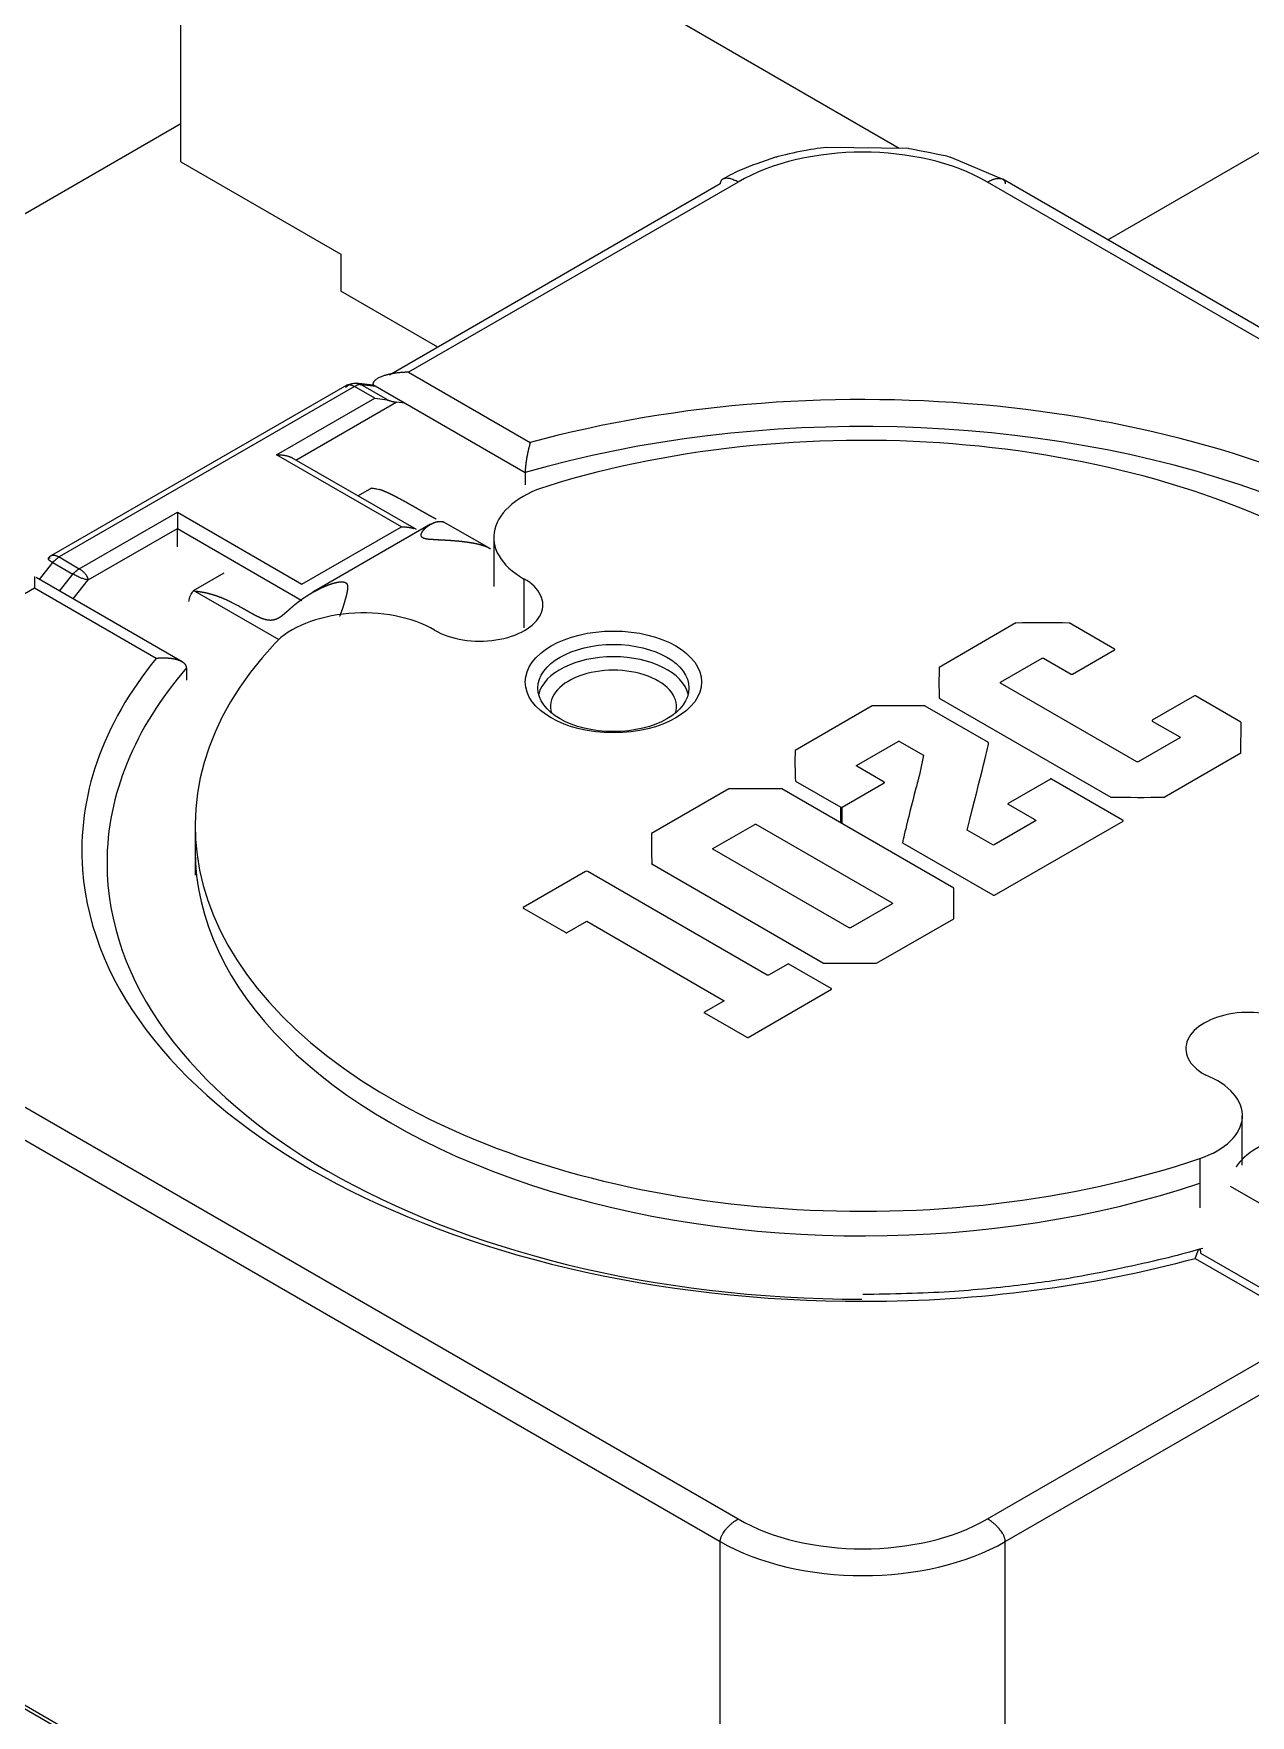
# Model space of a CAD drawing. Extents: x 0 to 11, y 0 to 8.5.
# Drawn here: x 7.562 to 7.6678, y 6.3833 to 6.5296 of the extents above; entities that cross this region are included whole.
import ezdxf

# ---------------------------------------------------------------- set-up
doc = ezdxf.new("R2010")
doc.units = 0
doc.header["$LTSCALE"] = 0.5
doc.header["$MEASUREMENT"] = 0
doc.layers.add('TANGENT_LINES', color=7, linetype='CONTINUOUS')
doc.layers.add('VISIBLE', color=7, linetype='CONTINUOUS')

msp = doc.modelspace()

# ---------------------------------------------------------------- linework, layer by layer
at = {"layer": 'TANGENT_LINES'}
for p, q in [((7.62324, 6.51665), (7.59457, 6.5001)), ((7.73482, 6.46476), (7.64494, 6.51665)), ((7.59457, 6.5001), (7.60516, 6.49399)), ((7.58987, 6.49886), (7.56417, 6.48403)), ((7.5831, 6.49293), (7.59163, 6.49785)), ((7.59174, 6.49887), (7.59042, 6.49902)), ((7.59147, 6.49903), (7.60472, 6.49138)), ((7.58478, 6.49246), (7.5935, 6.4975)), ((7.59395, 6.48666), (7.5831, 6.49293)), ((7.56592, 6.48301), (7.57446, 6.48794)), ((7.57446, 6.48794), (7.5853, 6.48167)), ((7.5667, 6.48203), (7.57446, 6.48651)), ((7.57446, 6.48651), (7.5853, 6.48024)), ((7.5853, 6.48167), (7.59395, 6.48666)), ((7.56246, 6.48208), (7.56362, 6.48355)), ((7.56421, 6.48106), (7.56538, 6.48254)), ((7.5654, 6.48038), (7.5667, 6.48203)), ((7.56203, 6.48131), (7.53336, 6.46476)), ((7.57262, 6.4752), (7.56203, 6.48131)), ((7.53336, 6.45223), (7.62324, 6.40034)), ((7.53181, 6.45027), (7.62169, 6.39837)), ((7.66342, 6.4317), (7.66342, 6.42955)), ((7.66342, 6.42955), (7.66342, 6.42741)), ((7.66302, 6.423), (7.67361, 6.41689)), ((7.64494, 6.40034), (7.67361, 6.41689)), ((7.64649, 6.39837), (7.67671, 6.41582)), ((7.62169, 6.34919), (7.53181, 6.40108)), ((7.62169, 6.34919), (7.62169, 6.39837)), ((7.64649, 6.34919), (7.64649, 6.39837))]:
    msp.add_line(p, q, dxfattribs=at)
for centre, major_axis, start_param, end_param in [((7.63409, 6.51039), (-0.01534, 0), 3.926991, 5.497787), ((7.63409, 6.4585), (-0.06794, 0), 2.70174, 5.152242), ((7.63409, 6.45742), (-0.06575, 0), 3.141593, 5.175574), ((7.63409, 6.4585), (-0.06794, 0), 5.843332, 6.32608), ((7.63409, 6.45742), (-0.06575, 0), 5.82, 6.283014), ((7.63409, 6.4585), (-0.05808, 0), 0, 2.100132), ((7.63409, 6.4585), (-0.06794, 0), 1.573746, 2.010649), ((7.63409, 6.4066), (-0.01534, 0), 0.785398, 2.356194), ((7.63409, 6.40553), (-0.01753, 0), 0.785398, 2.356194)]:
    msp.add_ellipse(centre, major_axis=major_axis, ratio=0.57735, start_param=start_param, end_param=end_param, dxfattribs=at)
for points, weights in [([(7.62324, 6.51665), (7.62169, 6.51755), (7.62169, 6.51648)], [1, 0.707106781187, 1]), ([(7.5635, 6.48415), (7.56372, 6.48428), (7.56417, 6.48403)], [0.868029962695, 0.80750944528, 1]), ([(7.5667, 6.48203), (7.5667, 6.48256), (7.56592, 6.48301)], [1, 0.707106781187, 1]), ([(7.62169, 6.39837), (7.62169, 6.39944), (7.62324, 6.40034)], [1, 0.707106781187, 1]), ([(7.64649, 6.39837), (7.64649, 6.39944), (7.64494, 6.40034)], [1, 0.707106781187, 1])]:
    msp.add_rational_spline(points, weights, degree=2, dxfattribs=at)
msp.add_rational_spline([(7.64494, 6.51665), (7.64556, 6.51701), (7.64601, 6.51697), (7.64649, 6.51693), (7.64649, 6.51648)], [1, 0.857265700798, 0.853647494835, 0.849841080389, 1], degree=2, knots=[0, 0, 0, 0.765489, 0.765489, 1.570796, 1.570796, 1.570796], dxfattribs=at)
for points, knots in [([(7.59042, 6.49903), (7.59033, 6.49903), (7.59015, 6.49901), (7.58997, 6.49891), (7.58987, 6.49886)], [0, 0, 0, 0, 0.483169, 1, 1, 1, 1]), ([(7.56362, 6.48356), (7.56371, 6.48365), (7.56388, 6.48384), (7.56407, 6.48396), (7.56417, 6.48402)], [0, 0, 0, 0, 0.510808, 1, 1, 1, 1]), ([(7.56537, 6.48254), (7.56546, 6.48264), (7.56563, 6.48282), (7.56583, 6.48295), (7.56592, 6.48301)], [0, 0, 0, 0, 0.510808, 1, 1, 1, 1]), ([(7.5667, 6.48203), (7.56665, 6.48204), (7.56654, 6.48206), (7.56638, 6.4821), (7.56607, 6.4822), (7.56571, 6.48236), (7.56548, 6.48248), (7.56538, 6.48254)], [0, 0, 0, 0, 0.149681, 0.306617, 0.521842, 0.76634, 1, 1, 1, 1])]:
    msp.add_open_spline(points, degree=3, knots=knots, dxfattribs=at)
at = {"layer": 'VISIBLE'}
for p, q in [((7.57475, 6.51842), (7.57475, 6.55571)), ((7.57475, 6.55571), (7.63727, 6.51961)), ((7.6554, 6.51163), (7.70837, 6.54221)), ((7.47824, 6.46602), (7.57475, 6.52174)), ((7.63809, 6.51956), (7.63094, 6.51966)), ((7.57475, 6.51842), (7.58867, 6.51038)), ((7.64636, 6.51684), (7.64185, 6.51876)), ((7.73615, 6.46501), (7.64627, 6.5169)), ((7.62169, 6.51648), (7.59292, 6.49986)), ((7.58867, 6.51038), (7.58867, 6.50717)), ((7.59712, 6.50229), (7.58867, 6.50717)), ((7.59147, 6.49898), (7.59003, 6.49915)), ((7.58921, 6.49899), (7.56351, 6.48415)), ((7.59163, 6.49785), (7.58987, 6.49886)), ((7.59273, 6.4977), (7.59042, 6.49903)), ((7.59147, 6.49903), (7.59147, 6.49898)), ((7.59163, 6.49785), (7.59273, 6.4977)), ((7.59427, 6.49741), (7.5935, 6.4975)), ((7.59527, 6.48641), (7.58442, 6.49267)), ((7.60472, 6.49138), (7.60472, 6.49031)), ((7.59135, 6.49002), (7.59018, 6.48935)), ((7.57446, 6.48794), (7.57446, 6.48651)), ((7.57446, 6.4849), (7.57446, 6.48651)), ((7.59649, 6.48688), (7.58624, 6.48096)), ((7.6014, 6.4849), (7.59758, 6.4871)), ((7.602, 6.48573), (7.602, 6.48145)), ((7.56362, 6.48356), (7.56537, 6.48254)), ((7.56417, 6.48403), (7.56592, 6.48301)), ((7.56203, 6.48233), (7.56203, 6.48131)), ((7.57488, 6.47491), (7.56218, 6.48224)), ((7.5785, 6.48261), (7.57585, 6.48108)), ((7.60459, 6.48214), (7.60459, 6.47786)), ((7.57599, 6.48106), (7.58328, 6.47686)), ((7.64742, 6.47829), (7.64074, 6.47443)), ((7.65599, 6.47601), (7.65205, 6.47829)), ((7.65234, 6.47384), (7.65599, 6.47595)), ((7.65601, 6.47596), (7.65601, 6.47598)), ((7.57527, 6.47438), (7.57527, 6.47331)), ((7.64608, 6.47313), (7.64971, 6.47522)), ((7.64982, 6.47522), (7.65222, 6.47383)), ((7.64072, 6.47301), (7.64072, 6.47299)), ((7.65794, 6.46621), (7.64608, 6.47306)), ((7.65222, 6.47381), (7.65222, 6.47383)), ((7.64073, 6.47174), (7.64073, 6.47176)), ((7.64073, 6.47176), (7.65567, 6.46313)), ((7.66294, 6.47194), (7.65928, 6.46983)), ((7.66699, 6.46966), (7.66305, 6.47194)), ((7.63492, 6.47107), (7.62821, 6.4672)), ((7.63952, 6.47107), (7.63492, 6.47108)), ((7.64504, 6.46788), (7.63952, 6.47106)), ((7.65927, 6.46976), (7.66167, 6.46837)), ((7.66699, 6.46699), (7.667, 6.46966)), ((7.667, 6.46964), (7.667, 6.46966)), ((7.63355, 6.46589), (7.63718, 6.46799)), ((7.63729, 6.46799), (7.63938, 6.46679)), ((7.64504, 6.46785), (7.64504, 6.46787)), ((7.66168, 6.46831), (7.65805, 6.46622)), ((7.66031, 6.46313), (7.66699, 6.46699)), ((7.66699, 6.46697), (7.66699, 6.46699)), ((7.62819, 6.4661), (7.62819, 6.46608)), ((7.63355, 6.46587), (7.63355, 6.46589)), ((7.63596, 6.46444), (7.63356, 6.46583)), ((7.62823, 6.46452), (7.62823, 6.46454)), ((7.62824, 6.46454), (7.63218, 6.46227)), ((7.63229, 6.46227), (7.63595, 6.46438)), ((7.63598, 6.46439), (7.63598, 6.46441)), ((7.65041, 6.46471), (7.64675, 6.46259)), ((7.6567, 6.46114), (7.65052, 6.46471)), ((7.62243, 6.46386), (7.61571, 6.45998)), ((7.642, 6.45523), (7.62706, 6.46386)), ((7.64673, 6.46256), (7.64673, 6.46254)), ((7.64675, 6.46251), (7.64675, 6.46253)), ((7.64675, 6.46253), (7.64901, 6.46122)), ((7.65567, 6.46311), (7.65567, 6.46313)), ((7.6603, 6.46311), (7.6603, 6.46313)), ((7.63218, 6.4609), (7.63218, 6.46227)), ((7.6323, 6.46083), (7.6323, 6.46226)), ((7.64918, 6.4611), (7.64552, 6.45899)), ((7.64555, 6.45461), (7.65673, 6.46106)), ((7.64901, 6.4612), (7.64901, 6.46122)), ((7.64901, 6.46122), (7.64918, 6.4611)), ((7.65675, 6.46107), (7.65675, 6.4611)), ((7.57601, 6.46064), (7.57601, 6.4585)), ((7.62106, 6.45868), (7.62469, 6.46077)), ((7.62479, 6.46078), (7.63665, 6.45393)), ((7.62479, 6.46075), (7.62479, 6.46078)), ((7.64541, 6.45899), (7.64318, 6.46027)), ((7.57601, 6.4585), (7.57601, 6.45635)), ((7.6157, 6.45915), (7.6157, 6.45913)), ((7.62106, 6.45866), (7.62106, 6.45868)), ((7.63292, 6.45177), (7.62106, 6.45861)), ((7.63755, 6.45916), (7.64541, 6.45463)), ((7.63755, 6.45914), (7.63755, 6.45916)), ((7.60998, 6.45668), (7.60455, 6.45354)), ((7.62578, 6.44765), (7.61016, 6.45667)), ((7.61574, 6.45731), (7.61574, 6.45733)), ((7.61574, 6.45733), (7.63068, 6.4487)), ((7.642, 6.45256), (7.64201, 6.45523)), ((7.64201, 6.45521), (7.64201, 6.45523)), ((7.63665, 6.45386), (7.63303, 6.45177)), ((7.60454, 6.45351), (7.60454, 6.45349)), ((7.60459, 6.45346), (7.60825, 6.45135)), ((7.60836, 6.45135), (7.61008, 6.45234)), ((7.61008, 6.45232), (7.61008, 6.45234)), ((7.61008, 6.45234), (7.62204, 6.44543)), ((7.63528, 6.44868), (7.642, 6.45256)), ((7.642, 6.45254), (7.642, 6.45256)), ((7.60835, 6.45132), (7.60835, 6.45134)), ((7.62756, 6.44862), (7.6259, 6.44766)), ((7.63133, 6.4465), (7.62767, 6.44861)), ((7.63068, 6.4487), (7.63528, 6.44868)), ((7.63069, 6.44867), (7.63069, 6.4487)), ((7.63528, 6.44866), (7.63528, 6.44868)), ((7.62413, 6.44224), (7.63136, 6.44642)), ((7.62204, 6.44543), (7.62032, 6.44444)), ((7.6203, 6.44441), (7.6203, 6.44438)), ((7.62032, 6.44435), (7.62032, 6.44437)), ((7.62032, 6.44437), (7.62399, 6.44226)), ((7.66711, 6.43113), (7.66711, 6.43542)), ((7.67613, 6.42346), (7.66608, 6.42927)), ((7.66347, 6.42346), (7.67526, 6.41665)), ((7.53203, 6.40066), (7.62191, 6.34877))]:
    msp.add_line(p, q, dxfattribs=at)
for centre, major_axis, start_param, end_param in [((7.63409, 6.46064), (-0.05808, 0), 2.612257, 5.205533), ((7.61073, 6.48573), (-0.00874, 0), 5.205533, 7.07429), ((7.60078, 6.47987), (-0.00548, 0), 0.769736, 3.942653), ((7.59063, 6.47412), (-0.00874, 0), 3.921284, 5.790042), ((7.64967, 6.40397), (-0.12874, 0), 4.693899, 4.729876), ((7.63409, 6.46064), (-0.05808, 0), 5.790042, 8.383317), ((7.65593, 6.47598), (-0.0000865, 0), 2.438281, 3.851007), ((7.6124, 6.47156), (-0.00657, 0), 3.283205, 6.141573), ((7.6124, 6.47102), (-0.00548, 0), 2.961689, 6.463089), ((7.79754, 6.47301), (-0.15682, 0), 6.26748, 6.297021), ((7.65227, 6.47387), (-0.0000808, 0), 0.94049, 2.497697), ((7.66299, 6.4719), (-0.0000865, 0), 4.009077, 5.379597), ((7.65935, 6.46979), (-0.0000961, 0), 5.481265, 6.8789), ((7.72142, 6.4661), (-0.09323, 0), 6.262749, 6.312165), ((7.63589, 6.46441), (-0.0000865, 0), 2.438281, 3.808801), ((7.65046, 6.46469), (-0.0000678, 0), 3.672607, 5.671384), ((7.62468, 6.38954), (-0.12874, 0), 4.693899, 4.729876), ((7.64681, 6.46256), (-0.0000865, 0), 5.579873, 6.9926), ((7.65814, 6.55366), (-0.15682, 0), 1.555091, 1.584632), ((7.63224, 6.46229), (-0.0000678, 0), 0.531014, 2.529791), ((7.65667, 6.4611), (-0.0000798, 0), 2.33894, 4.422125), ((7.75675, 6.45915), (-0.14104, 0), 6.272992, 6.305629), ((7.63409, 6.4585), (-0.06794, 0), 0.042894, 1.573746), ((7.63409, 6.45742), (-0.06575, 0), 6.283014, 7.852676), ((7.61007, 6.45662), (-0.000126, 0), 3.935328, 5.457326), ((7.64549, 6.45464), (-0.0000798, 0), 0.290264, 2.390971), ((7.60465, 6.45351), (-0.000112, 0), 5.900451, 7.317795), ((7.6083, 6.45138), (-0.0000865, 0), 0.867484, 2.280211), ((7.62761, 6.44858), (-0.0000865, 0), 4.009077, 5.379597), ((7.63128, 6.44645), (-0.000102, 0), 2.598576, 4.134502), ((7.62039, 6.44441), (-0.0000865, 0), 5.579873, 6.950393), ((7.66768, 6.44125), (-0.00548, 0), 3.908886, 7.086688), ((7.62409, 6.4423), (-0.000123, 0), 0.66196, 1.935607), ((7.65965, 6.43542), (-0.00747, 0), 2.100132, 4.110796)]:
    msp.add_ellipse(centre, major_axis=major_axis, ratio=0.57735, start_param=start_param, end_param=end_param, dxfattribs=at)
for centre, major_axis in [((7.6124, 6.47316), (-0.00767, 0)), ((7.6124, 6.47263), (-0.00657, 0))]:
    msp.add_ellipse(centre, major_axis=major_axis, ratio=0.57735, dxfattribs=at)
at = {"layer": 'VISIBLE', "extrusion": (0, 0, -1)}
for centre, major_axis, start_param, end_param in [((7.64977, 6.4752), (0.0000678, 0), 3.672607, 5.671384), ((7.64612, 6.4731), (0.0000678, 0), 2.101811, 4.100588), ((7.66161, 6.46834), (0.0000865, 0), 5.579873, 6.950393), ((7.63724, 6.46797), (0.0000678, 0), 3.672607, 5.671384), ((7.63362, 6.46586), (0.0000865, 0), 2.438281, 3.808801), ((7.5556, 6.47188), (0.08424, 0), 0.104843, 0.152025), ((7.65799, 6.46625), (0.0000865, 0), 0.867484, 2.238004), ((7.62474, 6.46077), (0.0000486, 0), 3.30139, 5.962111), ((7.62112, 6.45865), (0.0000865, 0), 2.438281, 3.808801), ((7.64547, 6.45902), (0.0000865, 0), 0.867484, 2.280211), ((7.63662, 6.45389), (0.0000678, 0), 5.243403, 7.24218), ((7.63297, 6.45181), (0.0000865, 0), 0.867484, 2.238004), ((7.62583, 6.4477), (0.0000961, 0), 0.768876, 2.166511)]:
    msp.add_ellipse(centre, major_axis=major_axis, ratio=0.57735, start_param=start_param, end_param=end_param, dxfattribs=at)
at = {"layer": 'VISIBLE'}
for points, degree, knots in [([(7.63094, 6.51966), (7.63023, 6.51958), (7.62884, 6.51941), (7.62661, 6.51884), (7.62651, 6.51881), (7.6265, 6.5188)], 3, [0, 0, 0, 0, 0.467147, 0.912391, 1, 1, 1, 1]), ([(7.64185, 6.51876), (7.64173, 6.5188), (7.64135, 6.51893), (7.63816, 6.51955), (7.63809, 6.51956), (7.63809, 6.51956)], 3, [0, 0, 0, 0, 0.277972, 0.920321, 1, 1, 1, 1]), ([(7.6265, 6.5188), (7.6254, 6.51843), (7.62348, 6.51779), (7.62231, 6.51712), (7.62181, 6.51684)], 3, [0, 0, 0, 0, 0.568409, 1, 1, 1, 1]), ([(7.5891, 6.49878), (7.58915, 6.49883), (7.58925, 6.49894), (7.58941, 6.49904), (7.58971, 6.49916), (7.5901, 6.49917), (7.59031, 6.49907), (7.59042, 6.49902)], 3, [0, 0, 0, 0, 0.172971, 0.337824, 0.548643, 0.778143, 1, 1, 1, 1]), ([(7.60516, 6.49399), (7.60515, 6.49396), (7.60514, 6.49393), (7.60513, 6.4939), (7.60513, 6.49386), (7.60512, 6.49383), (7.60511, 6.4938), (7.60501, 6.49343), (7.60492, 6.49305), (7.60484, 6.49265), (7.60478, 6.49225), (7.60474, 6.4919), (7.60472, 6.4916), (7.60472, 6.49138)], 7, [0, 0, 0, 0, 0, 0, 0, 0, 0.08848, 0.08848, 0.08848, 0.08848, 0.08848, 0.08848, 1, 1, 1, 1, 1, 1, 1, 1]), ([(7.59135, 6.49002), (7.59135, 6.49003), (7.59136, 6.49004), (7.5917, 6.48997), (7.5918, 6.48996), (7.59196, 6.48992), (7.59205, 6.4899)], 3, [0, 0, 0, 0, 0.07171, 0.441508, 0.678134, 1, 1, 1, 1]), ([(7.59697, 6.48732), (7.59696, 6.48732), (7.59696, 6.48732), (7.59696, 6.48733), (7.59695, 6.48733), (7.59695, 6.48733), (7.59694, 6.48733), (7.59694, 6.48734), (7.59691, 6.48735), (7.59688, 6.48736), (7.59686, 6.48738), (7.59683, 6.48739), (7.5968, 6.48741), (7.59677, 6.48742), (7.59674, 6.48744), (7.59661, 6.48751), (7.5965, 6.48757), (7.59639, 6.48763), (7.59627, 6.4877), (7.59616, 6.48776), (7.59604, 6.48783), (7.59592, 6.4879), (7.59581, 6.48796), (7.5958, 6.48797), (7.5958, 6.48797), (7.59579, 6.48797), (7.59578, 6.48798), (7.59578, 6.48798), (7.59577, 6.48798), (7.59577, 6.48798), (7.59557, 6.4881), (7.59537, 6.48821), (7.59517, 6.48833), (7.59497, 6.48844), (7.59478, 6.48855), (7.59458, 6.48866), (7.59439, 6.48877), (7.59389, 6.48905), (7.59358, 6.48921), (7.59328, 6.48937), (7.593, 6.48951), (7.59274, 6.48963), (7.59249, 6.48974), (7.59226, 6.48982), (7.59205, 6.4899)], 8, [0.8245822, 0.8245822, 0.8245822, 0.8245822, 0.8245822, 0.8245822, 0.8245822, 0.8245822, 0.8245822, 0.8259265, 0.8259265, 0.8259265, 0.8259265, 0.8259265, 0.8259265, 0.8259265, 0.834169, 0.834169, 0.834169, 0.834169, 0.834169, 0.834169, 0.834169, 0.8641428, 0.8641428, 0.8641428, 0.8641428, 0.8641428, 0.8641428, 0.8641428, 0.8641428, 0.8655723, 0.8655723, 0.8655723, 0.8655723, 0.8655723, 0.8655723, 0.8655723, 0.9158761, 0.9158761, 0.9158761, 0.9158761, 0.9158761, 0.9158761, 0.9158761, 0.9999956, 0.9999956, 0.9999956, 0.9999956, 0.9999956, 0.9999956, 0.9999956, 0.9999956, 0.9999956]), ([(7.6017, 6.48472), (7.60164, 6.48476), (7.60158, 6.4848), (7.60152, 6.48483), (7.60145, 6.48487), (7.60137, 6.4849), (7.6013, 6.48493), (7.60121, 6.48496), (7.60099, 6.48504), (7.60084, 6.48508), (7.60067, 6.48513), (7.6005, 6.48517), (7.60031, 6.4852), (7.60012, 6.48524), (7.59991, 6.48527), (7.5997, 6.4853), (7.59952, 6.48533), (7.59933, 6.48535), (7.59913, 6.48538), (7.59893, 6.4854), (7.59872, 6.48541), (7.5985, 6.48543), (7.59828, 6.48545), (7.59798, 6.48547), (7.5979, 6.48547), (7.59782, 6.48548), (7.59774, 6.48548), (7.59766, 6.48549), (7.59758, 6.48549), (7.59749, 6.48549), (7.59733, 6.4855), (7.59725, 6.48551), (7.59716, 6.48551), (7.59708, 6.48551), (7.59699, 6.48552), (7.5969, 6.48552), (7.59682, 6.48553), (7.59668, 6.48554), (7.59663, 6.48554), (7.59657, 6.48554), (7.59652, 6.48555), (7.59647, 6.48555), (7.59641, 6.48556), (7.59636, 6.48556), (7.59625, 6.48557), (7.5962, 6.48558), (7.59615, 6.48559), (7.5961, 6.4856), (7.59605, 6.48561), (7.59599, 6.48562), (7.59593, 6.48564), (7.59581, 6.48569), (7.59576, 6.48573), (7.59573, 6.48576), (7.59571, 6.48579), (7.59569, 6.48582), (7.59569, 6.48585), (7.59568, 6.48587), (7.59567, 6.48591), (7.59567, 6.48592), (7.59567, 6.48594), (7.59567, 6.48595), (7.59567, 6.48596), (7.59568, 6.48598), (7.59568, 6.48599), (7.59568, 6.486), (7.59568, 6.48602), (7.59569, 6.48604), (7.59569, 6.48606), (7.5957, 6.48607), (7.5957, 6.48609), (7.59571, 6.48611), (7.59572, 6.48612), (7.59574, 6.48617), (7.59575, 6.48619), (7.59577, 6.48622), (7.59578, 6.48624), (7.5958, 6.48626), (7.59581, 6.48629), (7.59583, 6.48631), (7.59589, 6.48639), (7.59593, 6.48644), (7.59598, 6.48649), (7.59603, 6.48654), (7.59608, 6.48658), (7.59613, 6.48663), (7.59618, 6.48667), (7.59627, 6.48673), (7.5963, 6.48676), (7.59634, 6.48678), (7.59637, 6.4868), (7.59641, 6.48683), (7.59644, 6.48685), (7.59647, 6.48687), (7.59651, 6.48689), (7.59653, 6.4869), (7.59655, 6.48691), (7.59657, 6.48692), (7.59659, 6.48693), (7.59661, 6.48694), (7.59663, 6.48695), (7.59665, 6.48696), (7.59677, 6.48701), (7.59686, 6.48705), (7.59695, 6.48708), (7.59703, 6.4871), (7.59712, 6.48711), (7.5972, 6.48712), (7.59728, 6.48713), (7.59741, 6.48712), (7.59746, 6.48712), (7.59751, 6.48711), (7.59755, 6.4871), (7.59759, 6.48709), (7.59763, 6.48708), (7.59765, 6.48707), (7.59766, 6.48706), (7.59766, 6.48706), (7.59766, 6.48706), (7.59767, 6.48705), (7.59767, 6.48705), (7.59767, 6.48705), (7.59767, 6.48705), (7.59767, 6.48705)], 8, [0.1010751, 0.1010751, 0.1010751, 0.1010751, 0.1010751, 0.1010751, 0.1010751, 0.1010751, 0.1010751, 0.1578257, 0.1578257, 0.1578257, 0.1578257, 0.1578257, 0.1578257, 0.1578257, 0.25, 0.25, 0.25, 0.25, 0.25, 0.25, 0.25, 0.25, 0.3290757, 0.3290757, 0.3290757, 0.3290757, 0.3290757, 0.3290757, 0.3290757, 0.3567383, 0.3567383, 0.3567383, 0.3567383, 0.3567383, 0.3567383, 0.3567383, 0.3841831, 0.3841831, 0.3841831, 0.3841831, 0.3841831, 0.3841831, 0.3841831, 0.3999207, 0.3999207, 0.3999207, 0.3999207, 0.3999207, 0.3999207, 0.3999207, 0.4138853, 0.4138853, 0.4138853, 0.4138853, 0.4138853, 0.4138853, 0.4138853, 0.4288685, 0.4288685, 0.4288685, 0.4288685, 0.4288685, 0.4288685, 0.4288685, 0.4375, 0.4375, 0.4375, 0.4375, 0.4375, 0.4375, 0.4375, 0.4375, 0.4504523, 0.4504523, 0.4504523, 0.4504523, 0.4504523, 0.4504523, 0.4504523, 0.4713194, 0.4713194, 0.4713194, 0.4713194, 0.4713194, 0.4713194, 0.4713194, 0.5242126, 0.5242126, 0.5242126, 0.5242126, 0.5242126, 0.5242126, 0.5242126, 0.5589902, 0.5589902, 0.5589902, 0.5589902, 0.5589902, 0.5589902, 0.5589902, 0.5589902, 0.5801978, 0.5801978, 0.5801978, 0.5801978, 0.5801978, 0.5801978, 0.5801978, 0.6755135, 0.6755135, 0.6755135, 0.6755135, 0.6755135, 0.6755135, 0.6755135, 0.7451785, 0.7451785, 0.7451785, 0.7451785, 0.7451785, 0.7451785, 0.7451785, 0.7538805, 0.7538805, 0.7538805, 0.7538805, 0.7538805, 0.7538805, 0.7538805, 0.7538805, 0.7538805]), ([(7.5634, 6.48394), (7.56336, 6.48394), (7.56329, 6.48394), (7.56322, 6.48393), (7.56322, 6.48383), (7.56338, 6.4837), (7.56353, 6.48361), (7.56362, 6.48355)], 3, [0, 0, 0, 0, 0.179615, 0.310378, 0.457579, 0.697435, 1, 1, 1, 1]), ([(7.5635, 6.48415), (7.56345, 6.48411), (7.56334, 6.48404), (7.56327, 6.48396), (7.56323, 6.48392)], 3, [0, 0, 0, 0, 0.516183, 1, 1, 1, 1]), ([(7.57599, 6.48106), (7.57621, 6.48105), (7.57644, 6.48102), (7.57668, 6.48098), (7.57694, 6.48093), (7.57721, 6.48087), (7.5775, 6.48078), (7.5778, 6.48068), (7.57827, 6.48051), (7.57844, 6.48044), (7.57861, 6.48036), (7.57879, 6.48029), (7.57896, 6.4802), (7.57913, 6.48012), (7.57931, 6.48003), (7.57965, 6.47985), (7.57981, 6.47977), (7.57997, 6.47967), (7.58014, 6.47958), (7.5803, 6.47949), (7.58046, 6.4794), (7.58063, 6.4793), (7.58087, 6.47917), (7.58095, 6.47912), (7.58103, 6.47908), (7.5811, 6.47904), (7.58118, 6.479), (7.58125, 6.47896), (7.58132, 6.47892), (7.58146, 6.47885), (7.58153, 6.47882), (7.5816, 6.47879), (7.58167, 6.47876), (7.58173, 6.47873), (7.58179, 6.47871), (7.58186, 6.47868), (7.58204, 6.47862), (7.58217, 6.47859), (7.58229, 6.47856), (7.5824, 6.47855), (7.5825, 6.47854), (7.5826, 6.47854), (7.58269, 6.47855), (7.58286, 6.47858), (7.58295, 6.4786), (7.58302, 6.47862), (7.5831, 6.47865), (7.58317, 6.47868), (7.58324, 6.47872), (7.5833, 6.47875), (7.58336, 6.47879), (7.58338, 6.4788), (7.58339, 6.47881), (7.5834, 6.47881), (7.58341, 6.47882), (7.58342, 6.47883), (7.58343, 6.47883), (7.58344, 6.47884), (7.58354, 6.47891), (7.58363, 6.47898), (7.58372, 6.47905), (7.5838, 6.47912), (7.58389, 6.47919), (7.58397, 6.47927), (7.58406, 6.47934), (7.58419, 6.47946), (7.58424, 6.47951), (7.58429, 6.47955), (7.58434, 6.47959), (7.58439, 6.47964), (7.58444, 6.47968), (7.58449, 6.47972), (7.58455, 6.47978), (7.58456, 6.47978), (7.58457, 6.47979), (7.58458, 6.4798), (7.58459, 6.4798), (7.58459, 6.47981), (7.5846, 6.47982), (7.58461, 6.47983), (7.58475, 6.47994), (7.58489, 6.48005), (7.58503, 6.48016), (7.58517, 6.48027), (7.58532, 6.48038), (7.58548, 6.48048), (7.58563, 6.48059), (7.58585, 6.48072), (7.5859, 6.48075), (7.58595, 6.48079), (7.586, 6.48082), (7.58606, 6.48085), (7.58611, 6.48088), (7.58617, 6.48091), (7.58622, 6.48095), (7.58629, 6.48099), (7.58637, 6.48103), (7.58645, 6.48107), (7.58652, 6.48111), (7.5866, 6.48115), (7.58668, 6.48119), (7.58676, 6.48123), (7.5869, 6.48131), (7.58697, 6.48134), (7.58704, 6.48137), (7.58711, 6.4814), (7.58718, 6.48143), (7.58725, 6.48146), (7.58732, 6.48149), (7.58746, 6.48155), (7.58753, 6.48158), (7.5876, 6.48161), (7.58767, 6.48163), (7.58774, 6.48166), (7.58782, 6.48168), (7.58789, 6.48171), (7.58801, 6.48174), (7.58805, 6.48175), (7.5881, 6.48177), (7.58814, 6.48178), (7.58819, 6.48179), (7.58823, 6.4818), (7.58828, 6.48181), (7.58837, 6.48183), (7.58842, 6.48184), (7.58848, 6.48185), (7.58853, 6.48186), (7.58859, 6.48186), (7.58864, 6.48187), (7.5887, 6.48187), (7.58881, 6.48187), (7.58885, 6.48187), (7.58889, 6.48187), (7.58893, 6.48186), (7.58897, 6.48185), (7.58901, 6.48184), (7.58904, 6.48183), (7.5891, 6.4818), (7.58913, 6.48178), (7.58915, 6.48176), (7.58917, 6.48174), (7.58919, 6.48172), (7.5892, 6.4817), (7.58921, 6.48168), (7.58923, 6.48164), (7.58924, 6.48161), (7.58925, 6.48159), (7.58925, 6.48156), (7.58926, 6.48154), (7.58926, 6.48151), (7.58926, 6.48148), (7.58927, 6.48142), (7.58927, 6.4814), (7.58927, 6.48137), (7.58927, 6.48134), (7.58926, 6.48131), (7.58926, 6.48128), (7.58926, 6.48126), (7.58925, 6.48115), (7.58924, 6.48107), (7.58922, 6.48099), (7.58921, 6.48091), (7.58919, 6.48083), (7.58917, 6.48075), (7.58915, 6.48067), (7.58912, 6.48055), (7.58911, 6.48051), (7.5891, 6.48047), (7.58909, 6.48043), (7.58908, 6.48039), (7.58906, 6.48035), (7.58905, 6.48031), (7.58899, 6.48009), (7.58894, 6.47992), (7.58889, 6.47974), (7.58883, 6.47957), (7.58877, 6.4794), (7.58871, 6.47923), (7.58864, 6.47906), (7.58858, 6.47889)], 8, [0.0000032, 0.0000032, 0.0000032, 0.0000032, 0.0000032, 0.0000032, 0.0000032, 0.0000032, 0.0000032, 0.0502749, 0.0502749, 0.0502749, 0.0502749, 0.0502749, 0.0502749, 0.0502749, 0.0776904, 0.0776904, 0.0776904, 0.0776904, 0.0776904, 0.0776904, 0.0776904, 0.1036663, 0.1036663, 0.1036663, 0.1036663, 0.1036663, 0.1036663, 0.1036663, 0.1165533, 0.1165533, 0.1165533, 0.1165533, 0.1165533, 0.1165533, 0.1165533, 0.1294352, 0.1294352, 0.1294352, 0.1294352, 0.1294352, 0.1294352, 0.1294352, 0.1569924, 0.1569924, 0.1569924, 0.1569924, 0.1569924, 0.1569924, 0.1569924, 0.1853687, 0.1853687, 0.1853687, 0.1853687, 0.1853687, 0.1853687, 0.1853687, 0.1853687, 0.1903405, 0.1903405, 0.1903405, 0.1903405, 0.1903405, 0.1903405, 0.1903405, 0.2331214, 0.2331214, 0.2331214, 0.2331214, 0.2331214, 0.2331214, 0.2331214, 0.2577045, 0.2577045, 0.2577045, 0.2577045, 0.2577045, 0.2577045, 0.2577045, 0.261792, 0.261792, 0.261792, 0.261792, 0.261792, 0.261792, 0.261792, 0.261792, 0.3248741, 0.3248741, 0.3248741, 0.3248741, 0.3248741, 0.3248741, 0.3248741, 0.3453915, 0.3453915, 0.3453915, 0.3453915, 0.3453915, 0.3453915, 0.3453915, 0.3453915, 0.3732618, 0.3732618, 0.3732618, 0.3732618, 0.3732618, 0.3732618, 0.3732618, 0.3967412, 0.3967412, 0.3967412, 0.3967412, 0.3967412, 0.3967412, 0.3967412, 0.4198, 0.4198, 0.4198, 0.4198, 0.4198, 0.4198, 0.4198, 0.4327235, 0.4327235, 0.4327235, 0.4327235, 0.4327235, 0.4327235, 0.4327235, 0.4470286, 0.4470286, 0.4470286, 0.4470286, 0.4470286, 0.4470286, 0.4470286, 0.4581262, 0.4581262, 0.4581262, 0.4581262, 0.4581262, 0.4581262, 0.4581262, 0.4702576, 0.4702576, 0.4702576, 0.4702576, 0.4702576, 0.4702576, 0.4702576, 0.4839899, 0.4839899, 0.4839899, 0.4839899, 0.4839899, 0.4839899, 0.4839899, 0.4991388, 0.4991388, 0.4991388, 0.4991388, 0.4991388, 0.4991388, 0.4991388, 0.5442076, 0.5442076, 0.5442076, 0.5442076, 0.5442076, 0.5442076, 0.5442076, 0.5676104, 0.5676104, 0.5676104, 0.5676104, 0.5676104, 0.5676104, 0.5676104, 0.6659818, 0.6659818, 0.6659818, 0.6659818, 0.6659818, 0.6659818, 0.6659818, 0.6659818, 0.6659818]), ([(7.57547, 6.48015), (7.5755, 6.48033), (7.57556, 6.48067), (7.57581, 6.48101), (7.57585, 6.48107), (7.57585, 6.48108), (7.57586, 6.48108), (7.57586, 6.48108), (7.57591, 6.48108), (7.57596, 6.48107), (7.57599, 6.48106)], 3, [0, 0, 0, 0, 0.322286, 0.599088, 0.700058, 0.725563, 0.747621, 0.77675, 0.869493, 1, 1, 1, 1]), ([(7.57527, 6.47438), (7.57527, 6.4746), (7.57514, 6.47481), (7.57488, 6.47499), (7.5745, 6.47513), (7.57404, 6.47522), (7.57352, 6.47525), (7.57293, 6.47522), (7.57288, 6.47522), (7.57283, 6.47522), (7.57278, 6.47521), (7.57272, 6.47521), (7.57267, 6.4752), (7.57262, 6.4752)], 7, [0, 0, 0, 0, 0, 0, 0, 0, 0.91152, 0.91152, 0.91152, 0.91152, 0.91152, 0.91152, 1, 1, 1, 1, 1, 1, 1, 1]), ([(7.63887, 6.46451), (7.63882, 6.46431), (7.63877, 6.46411), (7.63872, 6.46393), (7.63791, 6.46081), (7.63753, 6.45921), (7.63755, 6.45916)], 3, [0, 0, 0, 0, 0.057325, 0.057325, 0.057325, 1, 1, 1, 1]), ([(7.66659, 6.43097), (7.66664, 6.43105), (7.6667, 6.43113), (7.66675, 6.4312), (7.66681, 6.43128), (7.66686, 6.43135), (7.66693, 6.43143), (7.66699, 6.4315), (7.66719, 6.43172), (7.66733, 6.43187), (7.66749, 6.43201), (7.66765, 6.43214), (7.66783, 6.43227), (7.66801, 6.4324), (7.66821, 6.43252), (7.66841, 6.43263), (7.6686, 6.43274), (7.6688, 6.43285), (7.669, 6.43295), (7.66921, 6.43304), (7.66943, 6.43313), (7.66966, 6.43322), (7.66989, 6.4333), (7.6702, 6.4334), (7.67028, 6.43342), (7.67036, 6.43345), (7.67044, 6.43347), (7.67052, 6.43349), (7.67061, 6.43351), (7.67069, 6.43353), (7.67085, 6.43358), (7.67094, 6.4336), (7.67102, 6.43361), (7.67111, 6.43363), (7.67119, 6.43365), (7.67128, 6.43367), (7.67137, 6.43368), (7.67151, 6.4337), (7.67156, 6.43371), (7.67161, 6.43372), (7.67166, 6.43372), (7.67172, 6.43373), (7.67177, 6.43373), (7.67183, 6.43373), (7.67193, 6.43374), (7.67198, 6.43374), (7.67203, 6.43374), (7.67208, 6.43374), (7.67214, 6.43373), (7.67219, 6.43372), (7.67225, 6.43371), (7.67237, 6.43366), (7.67242, 6.43363), (7.67245, 6.43359), (7.67247, 6.43356), (7.67249, 6.43352), (7.6725, 6.43349), (7.6725, 6.43345), (7.67251, 6.43337), (7.67251, 6.43333), (7.67251, 6.43329), (7.6725, 6.43324), (7.67249, 6.4332), (7.67248, 6.43316), (7.67247, 6.43312), (7.67244, 6.43304), (7.67243, 6.433), (7.67242, 6.43296), (7.6724, 6.43292), (7.67239, 6.43288), (7.67237, 6.43284), (7.67235, 6.4328), (7.67229, 6.43266), (7.67225, 6.43256), (7.6722, 6.43247), (7.67215, 6.43237), (7.6721, 6.43227), (7.67205, 6.43217), (7.672, 6.43207), (7.67189, 6.43187), (7.67184, 6.43177), (7.67178, 6.43166), (7.67173, 6.43156), (7.67167, 6.43145), (7.67162, 6.43135), (7.67156, 6.43124), (7.67142, 6.43095), (7.67133, 6.43077), (7.67124, 6.43059), (7.67115, 6.43041), (7.67106, 6.43023), (7.67098, 6.43004), (7.6709, 6.42986), (7.67078, 6.42954), (7.67072, 6.42941), (7.67067, 6.42928), (7.67063, 6.42914), (7.67059, 6.429), (7.67056, 6.42887), (7.67053, 6.42873), (7.67051, 6.42849), (7.67051, 6.4284), (7.67051, 6.42831), (7.67052, 6.42822), (7.67054, 6.42812), (7.67056, 6.42802), (7.67059, 6.42792), (7.67067, 6.42773), (7.67072, 6.42763), (7.67078, 6.42753), (7.67085, 6.42743), (7.67093, 6.42733), (7.67102, 6.42723), (7.67113, 6.42712), (7.67127, 6.427), (7.6713, 6.42698), (7.67133, 6.42695), (7.67135, 6.42693), (7.67138, 6.42691), (7.67141, 6.42689), (7.67144, 6.42687), (7.67158, 6.42676), (7.67169, 6.42668), (7.67181, 6.42661), (7.67193, 6.42653), (7.67205, 6.42646), (7.67218, 6.42639), (7.6723, 6.42631), (7.67262, 6.42613), (7.67281, 6.42601), (7.67301, 6.4259), (7.67321, 6.42578), (7.6734, 6.42566), (7.6736, 6.42554), (7.67379, 6.42541), (7.6743, 6.42507), (7.67461, 6.42485), (7.6749, 6.42462), (7.67518, 6.42439), (7.67545, 6.42416), (7.67569, 6.42392), (7.67592, 6.42369), (7.67613, 6.42346)], 8, [0.1141882, 0.1141882, 0.1141882, 0.1141882, 0.1141882, 0.1141882, 0.1141882, 0.1141882, 0.1141882, 0.1578257, 0.1578257, 0.1578257, 0.1578257, 0.1578257, 0.1578257, 0.1578257, 0.2459551, 0.2459551, 0.2459551, 0.2459551, 0.2459551, 0.2459551, 0.2459551, 0.2459551, 0.3290757, 0.3290757, 0.3290757, 0.3290757, 0.3290757, 0.3290757, 0.3290757, 0.3567383, 0.3567383, 0.3567383, 0.3567383, 0.3567383, 0.3567383, 0.3567383, 0.3841831, 0.3841831, 0.3841831, 0.3841831, 0.3841831, 0.3841831, 0.3841831, 0.3999207, 0.3999207, 0.3999207, 0.3999207, 0.3999207, 0.3999207, 0.3999207, 0.4138853, 0.4138853, 0.4138853, 0.4138853, 0.4138853, 0.4138853, 0.4138853, 0.4288685, 0.4288685, 0.4288685, 0.4288685, 0.4288685, 0.4288685, 0.4288685, 0.4504523, 0.4504523, 0.4504523, 0.4504523, 0.4504523, 0.4504523, 0.4504523, 0.4713194, 0.4713194, 0.4713194, 0.4713194, 0.4713194, 0.4713194, 0.4713194, 0.5242126, 0.5242126, 0.5242126, 0.5242126, 0.5242126, 0.5242126, 0.5242126, 0.5801978, 0.5801978, 0.5801978, 0.5801978, 0.5801978, 0.5801978, 0.5801978, 0.6755135, 0.6755135, 0.6755135, 0.6755135, 0.6755135, 0.6755135, 0.6755135, 0.7451785, 0.7451785, 0.7451785, 0.7451785, 0.7451785, 0.7451785, 0.7451785, 0.7881357, 0.7881357, 0.7881357, 0.7881357, 0.7881357, 0.7881357, 0.7881357, 0.8259265, 0.8259265, 0.8259265, 0.8259265, 0.8259265, 0.8259265, 0.8259265, 0.834169, 0.834169, 0.834169, 0.834169, 0.834169, 0.834169, 0.834169, 0.8655723, 0.8655723, 0.8655723, 0.8655723, 0.8655723, 0.8655723, 0.8655723, 0.9158761, 0.9158761, 0.9158761, 0.9158761, 0.9158761, 0.9158761, 0.9158761, 0.9999956, 0.9999956, 0.9999956, 0.9999956, 0.9999956, 0.9999956, 0.9999956, 0.9999956, 0.9999956]), ([(7.66367, 6.42388), (7.66293, 6.42367), (7.66094, 6.42309), (7.65334, 6.42141), (7.64804, 6.42068), (7.64154, 6.42), (7.63664, 6.41991), (7.63409, 6.41986)], 3, [0, 0, 0, 0, 0.137274, 0.366722, 0.563548, 0.772327, 1, 1, 1, 1]), ([(7.66302, 6.423), (7.66303, 6.42303), (7.66304, 6.42306), (7.66305, 6.42309), (7.66306, 6.42312), (7.66307, 6.42315), (7.66308, 6.42318), (7.66318, 6.42348), (7.66326, 6.4237), (7.66334, 6.42384), (7.6634, 6.42388), (7.66345, 6.42383), (7.66347, 6.42368), (7.66347, 6.42346)], 7, [0, 0, 0, 0, 0, 0, 0, 0, 0.08848, 0.08848, 0.08848, 0.08848, 0.08848, 0.08848, 1, 1, 1, 1, 1, 1, 1, 1])]:
    msp.add_open_spline(points, degree=degree, knots=knots, dxfattribs=at)
for points, weights, knots in [([(7.59457, 6.5001), (7.59364, 6.5001), (7.59287, 6.49992), (7.59147, 6.49961), (7.59147, 6.49903)], [1, 0.889502278198, 0.862377920743, 0.817604502989, 1], [4.712389, 4.712389, 4.712389, 5.304992, 5.304992, 6.283185, 6.283185, 6.283185]), ([(7.5892, 6.49899), (7.58927, 6.49903), (7.58937, 6.49903), (7.58959, 6.49903), (7.58987, 6.49886)], [0.868029962695, 0.849398186277, 0.854746057116, 0.866769364581, 1], [5.250852, 5.250852, 5.250852, 5.568665, 5.568665, 6.283185, 6.283185, 6.283185]), ([(7.59272, 6.49769), (7.59272, 6.49769), (7.59272, 6.49769), (7.59318, 6.49754), (7.5935, 6.4975)], [1, 1, 1, 0.923879532512, 1], [3.9267577, 3.9267577, 3.9267577, 3.9269908, 3.9269908, 4.712389, 4.712389, 4.712389])]:
    msp.add_rational_spline(points, weights, degree=2, knots=knots, dxfattribs=at)
for points, weights in [([(7.5831, 6.49293), (7.58399, 6.49293), (7.58444, 6.49266)], [1, 0.807509445297, 0.868029962684]), ([(7.59395, 6.48666), (7.59459, 6.48666), (7.59504, 6.48651)], [1, 0.853553390593, 0.853553390593])]:
    msp.add_rational_spline(points, weights, degree=2, dxfattribs=at)
msp.add_open_spline([(7.64318, 6.46027), (7.64443, 6.46528), (7.64507, 6.46783), (7.64504, 6.46788)], degree=3, dxfattribs=at)

doc.saveas('drawing.dxf')
